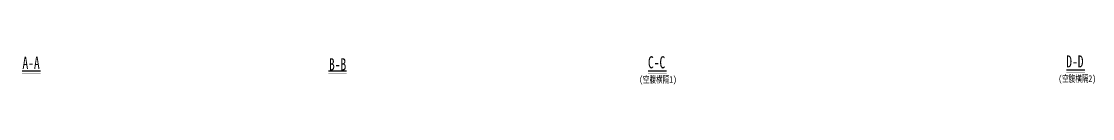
# Model space of a CAD drawing. Header units: millimetres. Extents: x -450182 to -147179, y 306993 to 695793.
# Drawn here: x -423871 to -410531, y 364227 to 364589 of the extents above; entities that cross this region are included whole.
import ezdxf

# ---------------------------------------------------------------- set-up
doc = ezdxf.new("R2010")
doc.units = ezdxf.units.MM
for name, color, linetype, lineweight in [('加粗线', 6, 'Continuous', 25), ('细实线', 4, 'Continuous', 15), ('细线', 4, 'Continuous', 15)]:
    doc.layers.add(name, color=color, linetype=linetype, lineweight=lineweight)
doc.styles.get("Standard").update_dxf_attribs({"font": '仿宋_GB2312.ttf'})

msp = doc.modelspace()

# ---------------------------------------------------------------- linework, layer by layer
at = {"layer": '加粗线', "ltscale": 100, "const_width": 16.7}
for points in [[(-423862.5, 364396.4), (-423632.5, 364396.4)], [(-420048.9, 364396.4), (-419819, 364396.4)], [(-416066, 364396.4), (-415836, 364396.4)], [(-410857, 364406.8), (-410627, 364406.8)]]:
    msp.add_lwpolyline(points, dxfattribs=at)
at = {"layer": '细线', "ltscale": 100, "const_width": 5}
for points in [[(-423862.5, 364363), (-423632.5, 364363)], [(-420048.9, 364363), (-419819, 364363)], [(-416066, 364363), (-415836, 364363)], [(-410857, 364373.4), (-410627, 364373.4)]]:
    msp.add_lwpolyline(points, dxfattribs=at)

# ---------------------------------------------------------------- texts
at = {"width": 0.7}
for s, p in [('C-C', (-416067.8, 364428.4)), ('D-D', (-410858.8, 364438.8)), ('A-A', (-423857.7, 364422.2)), ('B-B', (-420040.5, 364403.1))]:
    msp.add_text(s, height=150, dxfattribs=at).set_placement(p)
at = {"layer": '细实线', "width": 0.7}
for s, p in [('(空腹横隔1)', (-416178.3, 364249.1)), ('(空腹横隔2)', (-410957.2, 364259.5))]:
    msp.add_text(s, height=83.33, dxfattribs=at).set_placement(p)

doc.saveas('drawing.dxf')
